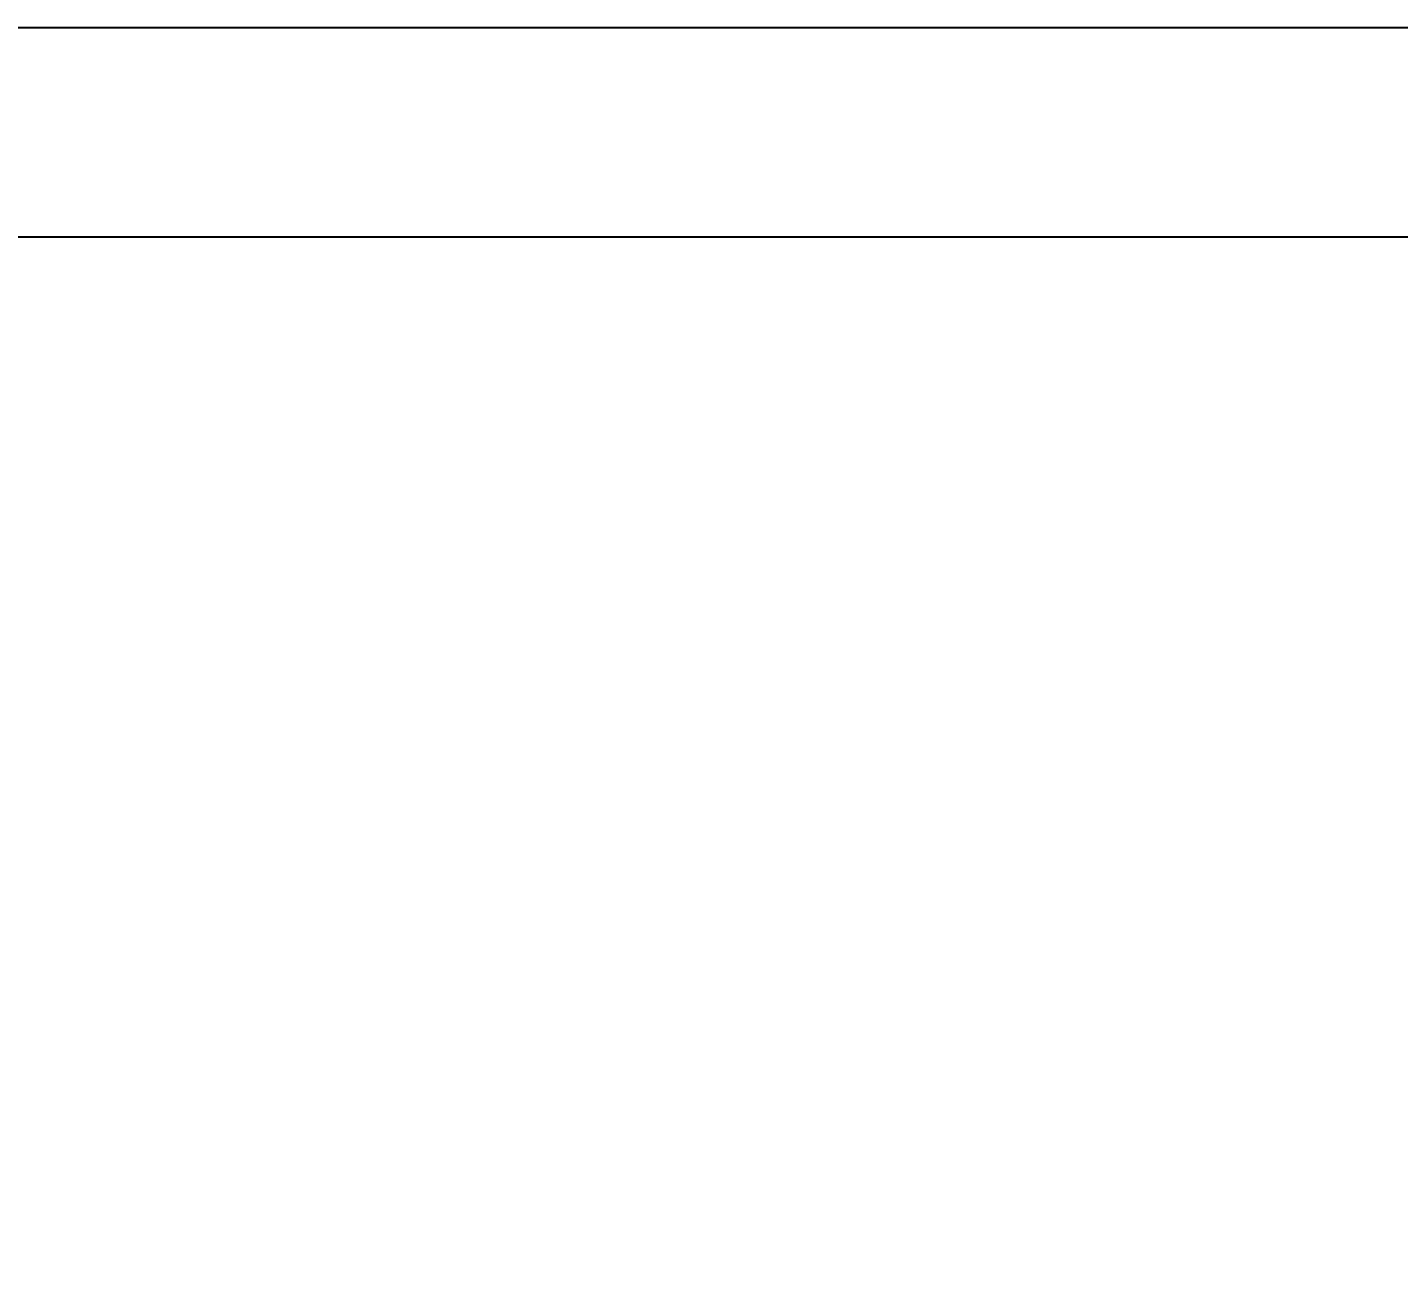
# Model space of a CAD drawing. Header units: inches. Extents: x 5 to 403, y 5 to 265.
# Drawn here: x 269.569 to 272.368, y 235.682 to 238.22 of the extents above; entities that cross this region are included whole.
import ezdxf

# ---------------------------------------------------------------- set-up
doc = ezdxf.new("R2010")
doc.units = ezdxf.units.IN
doc.header["$MEASUREMENT"] = 0

msp = doc.modelspace()

# ---------------------------------------------------------------- linework, layer by layer
at = {"elevation": 0.21519}
for points in [[(264.1164, 238.22018), (279.30689, 238.22018), (279.30689, 217.12615), (264.1164, 217.12615)], [(265.93177, 237.79252), (278.80116, 237.79252), (278.80116, 217.55124), (265.93177, 217.55124)]]:
    msp.add_lwpolyline(points, close=True, dxfattribs=at)

doc.saveas('drawing.dxf')
